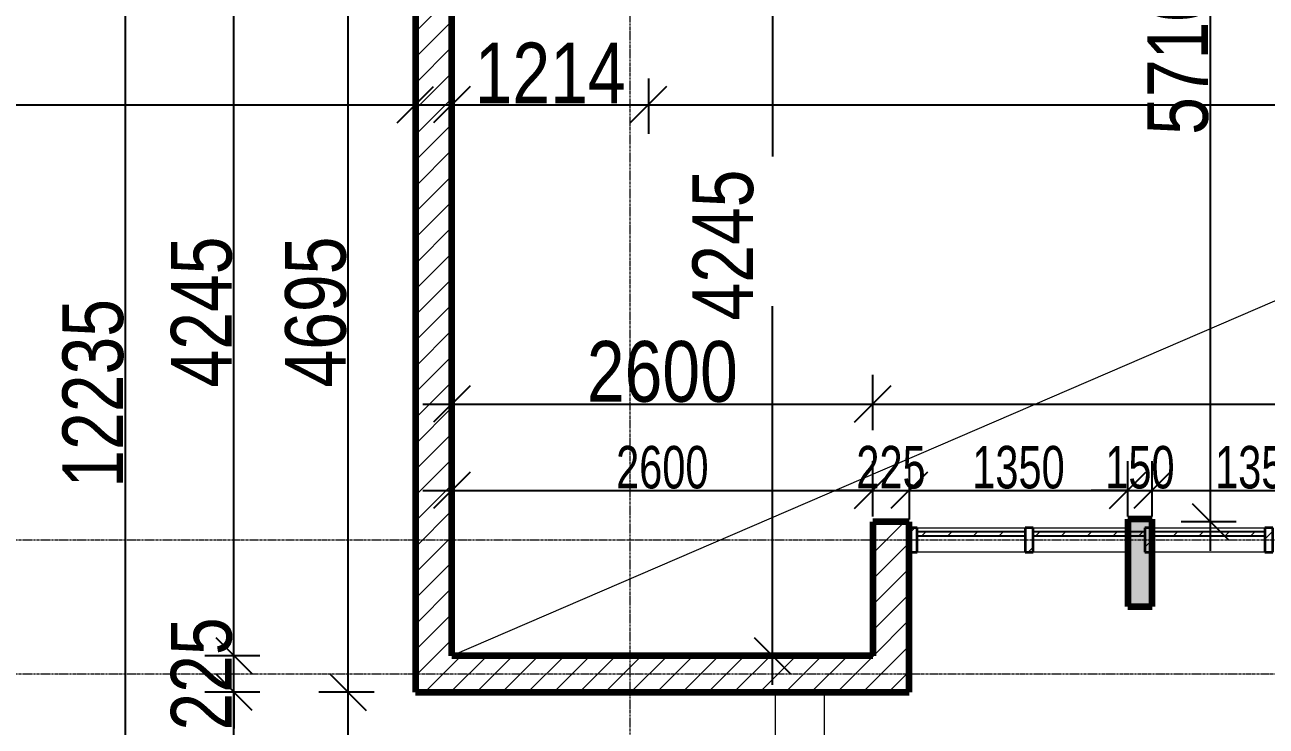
# Model space of a CAD drawing. Header units: millimetres. Extents: x -35190 to 411743, y -233114 to 23872.
# Drawn here: x 251574 to 259242, y -18617 to -14286 of the extents above; entities that cross this region are included whole.
import ezdxf

# ---------------------------------------------------------------- set-up
doc = ezdxf.new("R2010")
doc.units = ezdxf.units.MM
doc.linetypes.add('Grid Line', pattern=[22.225, 12.7, -3.175, 3.175, -3.175])
for name, color, linetype, lineweight in [('A-ANNO-DIMS', 211, 'Continuous', 9), ('A-DETL-THIN', 151, 'Continuous', 18), ('A-GLAZ-CURT', 52, 'Continuous', 18), ('A-GLAZ-CWMG', 51, 'Continuous', 18), ('A-WALL', 113, 'Continuous', 18), ('A-WALL-PATT', 111, 'Continuous', 18), ('Q-CASE', 31, 'Continuous', 18), ('S-GRID', 1, 'Continuous', 9)]:
    doc.layers.add(name, color=color, linetype=linetype, lineweight=lineweight)
doc.styles.add('Arial_3', font='arial.ttf', dxfattribs={"width": 0.8, "height": 375})
doc.styles.add('Arial_8', font='arial.ttf', dxfattribs={"width": 0.7, "height": 262.5})
doc.dimstyles.new('main_4_5mm', dxfattribs={"dimscale": 304.8, "dimtxt": 382.597275, "dimasz": 0.738189, "dimexe": 0.590551, "dimexo": 0.0625, "dimgap": 0.024606, "dimtad": 1, "dimdec": 0, "dimzin": 0, "dimdsep": 46, "dimtxsty": 'Arial_3', "dimblk1": 'OBLIQUE', "dimblk2": 'OBLIQUE', "dimsah": 1, "dimcen": 0.09, "dimdle": 0.590551, "dimazin": 0, "dimtfac": 1, "dimtdec": 4, "dimtix": 1, "dimtmove": 0, "dimatfit": 3, "dimfxl": 0.590551, "dimfxlon": 1, "dimtvp": 1, "dimtolj": 1, "dimtzin": 0, "dimarcsym": 2})
doc.dimstyles.new('main_4_5mm_1', dxfattribs={"dimscale": 304.8, "dimtxt": 382.597275, "dimasz": 0.738189, "dimexe": 0.590551, "dimexo": 0.0625, "dimgap": 0.024606, "dimtad": 1, "dimdec": 0, "dimzin": 0, "dimdsep": 46, "dimtxsty": 'Arial_3', "dimblk1": 'OBLIQUE', "dimblk2": 'OBLIQUE', "dimsah": 1, "dimcen": 0.09, "dimdle": 0.590551, "dimazin": 0, "dimtfac": 1, "dimtdec": 4, "dimtix": 1, "dimtmove": 1, "dimatfit": 3, "dimfxl": 0.590551, "dimfxlon": 1, "dimtvp": 1, "dimtolj": 1, "dimtzin": 0, "dimarcsym": 2})
doc.dimstyles.new('main_4_5mm_2', dxfattribs={"dimscale": 304.8, "dimtxt": 382.597275, "dimasz": 0.738189, "dimexe": 0.590551, "dimexo": 0.0625, "dimgap": 0.024606, "dimtad": 1, "dimdec": 0, "dimzin": 0, "dimdsep": 46, "dimtxsty": 'Arial_3', "dimblk1": 'OBLIQUE', "dimblk2": 'OBLIQUE', "dimsah": 1, "dimcen": 0.09, "dimdle": 0.590551, "dimazin": 0, "dimtfac": 1, "dimtdec": 4, "dimtix": 1, "dimtmove": 0, "dimatfit": 3, "dimfxl": 0.590551, "dimfxlon": 1, "dimtvp": 1, "dimtolj": 1, "dimtzin": 0, "dimarcsym": 2})
doc.dimstyles.new('small_3_5mm', dxfattribs={"dimscale": 304.8, "dimtxt": 267.818092, "dimasz": 0.738189, "dimexe": 0.590551, "dimexo": 0.0625, "dimgap": 0.024606, "dimtad": 1, "dimdec": 0, "dimzin": 0, "dimdsep": 46, "dimtxsty": 'Arial_8', "dimblk1": 'OBLIQUE', "dimblk2": 'OBLIQUE', "dimsah": 1, "dimcen": 0.09, "dimdle": 0.590551, "dimazin": 0, "dimtfac": 1, "dimtdec": 4, "dimtix": 1, "dimtmove": 0, "dimatfit": 3, "dimfxl": 0.590551, "dimfxlon": 1, "dimtvp": 1, "dimtolj": 1, "dimtzin": 0, "dimarcsym": 2})
pattern_1 = [(45, (247326.97, -1578.69), (-79.5495, 79.5495), [])]

# ---------------------------------------------------------------- blocks, each defined once
blk = doc.blocks.new('Casework 2 - Casework 2-644764-SECOND FLOOR')
at = {"layer": 'Q-CASE'}
for p, q in [((8884.9, -21100.3), (8884.9, -16828.3)), ((9184.9, -16828.3), (9184.9, -20800.3))]:
    blk.add_line(p, q, dxfattribs=at)
blk = doc.blocks.new('System Panel - Glazed-852040-SECOND FLOOR')
at = {"layer": 'A-GLAZ-CURT'}
h = blk.add_hatch(dxfattribs=at)
h.set_pattern_fill('FP_28', color=256, style=0, pattern_type=2)
h.set_pattern_definition([(45, (-10092.72, 15887.82), (-79.5495, 79.5495), [])])
h.paths.add_polyline_path([(332.8, 24.5), (332.8, 49.5), (-332.8, 49.5), (-332.8, 24.5)])
at = {"layer": 'A-GLAZ-CURT', "lineweight": 25}
for p, q in [((332.8, 49.5), (-332.8, 49.5)), ((-332.8, 49.5), (-332.8, 24.5)), ((-332.8, 24.5), (332.8, 24.5)), ((332.8, 24.5), (332.8, 49.5))]:
    blk.add_line(p, q, dxfattribs=at)
blk = doc.blocks.new('System Panel - Glazed-852041-SECOND FLOOR')
at = {"layer": 'A-GLAZ-CURT'}
h = blk.add_hatch(dxfattribs=at)
h.set_pattern_fill('FP_29', color=256, style=0, pattern_type=2)
h.set_pattern_definition([(45, (-10820.84, 15887.82), (-79.5495, 79.5495), [])])
h.paths.add_polyline_path([(345.3, 24.5), (345.3, 49.5), (-345.3, 49.5), (-345.3, 24.5), (-266.4, 24.5)])
at = {"layer": 'A-GLAZ-CURT', "lineweight": 25}
for p, q in [((345.3, 49.5), (-345.3, 49.5)), ((-345.3, 49.5), (-345.3, 24.5)), ((-345.3, 24.5), (345.3, 24.5)), ((345.3, 24.5), (345.3, 49.5))]:
    blk.add_line(p, q, dxfattribs=at)
blk = doc.blocks.new('System Panel - Glazed-V50-SECOND FLOOR')
at = {"layer": 'A-GLAZ-CURT'}
h = blk.add_hatch(dxfattribs=at)
h.set_pattern_fill('FP_30', color=256, style=0, pattern_type=2)
h.set_pattern_definition([(45, (-11561.47, 15887.82), (-79.5495, 79.5495), [])])
h.paths.add_polyline_path([(345.3, 24.5), (345.3, 49.5), (-345.3, 49.5), (-345.3, 24.5)])
at = {"layer": 'A-GLAZ-CURT', "lineweight": 25}
for p, q in [((345.3, 49.5), (-345.3, 49.5)), ((-345.3, 49.5), (-345.3, 24.5)), ((-345.3, 24.5), (345.3, 24.5)), ((345.3, 24.5), (345.3, 49.5))]:
    blk.add_line(p, q, dxfattribs=at)
blk = doc.blocks.new('Rectangular Mullion - 50 x 150mm-725116-SECOND FLOOR')
at = {"layer": 'A-GLAZ-CWMG'}
h = blk.add_hatch(dxfattribs=at)
h.set_pattern_fill('FP_38', color=256, style=0, pattern_type=2)
h.set_pattern_definition([(225, (9709.9, -15887.82), (79.5495, -79.5495), [])])
h.paths.add_polyline_path([(-50, 75), (-50, -75), (0, -75), (0, 75)])
at = {"layer": 'A-GLAZ-CWMG', "lineweight": 35}
for p, q in [((0, 75), (-50, 75)), ((-50, 75), (-50, -75)), ((0, -75), (0, 75)), ((-50, -75), (0, -75))]:
    blk.add_line(p, q, dxfattribs=at)
blk = doc.blocks.new('Rectangular Mullion - 50 x 150mm-725086-SECOND FLOOR')
at = {"layer": 'A-GLAZ-CWMG'}
h = blk.add_hatch(dxfattribs=at)
h.set_pattern_fill('FP_40', color=256, style=0, pattern_type=2)
h.set_pattern_definition([(315, (-10450.53, -15887.82), (79.5495, 79.5495), [])])
h.paths.add_polyline_path([(25, 75), (25, -75), (-25, -75), (-25, 75)])
at = {"layer": 'A-GLAZ-CWMG', "lineweight": 35}
for p, q in [((-25, 75), (25, 75)), ((-25, -75), (-25, 75)), ((25, 75), (25, -75)), ((25, -75), (-25, -75))]:
    blk.add_line(p, q, dxfattribs=at)
blk = doc.blocks.new('Rectangular Mullion - 50 x 150mm-V56-SECOND FLOOR')
at = {"layer": 'A-GLAZ-CWMG'}
h = blk.add_hatch(dxfattribs=at)
h.set_pattern_fill('FP_41', color=256, style=0, pattern_type=2)
h.set_pattern_definition([(315, (-11191.16, -15887.82), (79.5495, 79.5495), [])])
h.paths.add_polyline_path([(25, 75), (25, -75), (-25, -75), (-25, 75)])
at = {"layer": 'A-GLAZ-CWMG', "lineweight": 35}
for p, q in [((-25, 75), (25, 75)), ((-25, -75), (-25, 75)), ((25, 75), (25, -75)), ((25, -75), (-25, -75))]:
    blk.add_line(p, q, dxfattribs=at)
blk = doc.blocks.new('Rectangular Mullion - 50 x 150mm-V57-SECOND FLOOR')
at = {"layer": 'A-GLAZ-CWMG'}
h = blk.add_hatch(dxfattribs=at)
h.set_pattern_fill('FP_42', color=256, style=0, pattern_type=2)
h.set_pattern_definition([(315, (-11931.78, -15887.82), (79.5495, 79.5495), [])])
h.paths.add_polyline_path([(25, 75), (25, -75), (-25, -75), (-25, 75)])
at = {"layer": 'A-GLAZ-CWMG', "lineweight": 35}
for p, q in [((-25, 75), (25, 75)), ((-25, -75), (-25, 75)), ((25, 75), (25, -75)), ((25, -75), (-25, -75))]:
    blk.add_line(p, q, dxfattribs=at)
blk = doc.blocks.new('Rectangular Mullion - 50 x 150mm-852036-SECOND FLOOR')
at = {"layer": 'A-GLAZ-CWMG'}
for p, q in [((9759.9, -15812.8), (10425.5, -15812.8)), ((10425.5, -15962.8), (9759.9, -15962.8))]:
    blk.add_line(p, q, dxfattribs=at)
blk = doc.blocks.new('Rectangular Mullion - 50 x 150mm-852037-SECOND FLOOR')
at = {"layer": 'A-GLAZ-CWMG'}
for p, q in [((10475.5, -15812.8), (11059.9, -15812.8)), ((11059.9, -15962.8), (10475.5, -15962.8))]:
    blk.add_line(p, q, dxfattribs=at)
blk = doc.blocks.new('Rectangular Mullion - 50 x 150mm-V62-SECOND FLOOR')
at = {"layer": 'A-GLAZ-CWMG'}
for p, q in [((11216.2, -15812.8), (11906.8, -15812.8)), ((11906.8, -15962.8), (11216.2, -15962.8))]:
    blk.add_line(p, q, dxfattribs=at)
blk = doc.blocks.new('_Oblique')
at = {"color": 0, "linetype": 'ByBlock', "lineweight": -2}
blk.add_line((-0.5, -0.5), (0.5, 0.5), dxfattribs=at)
blk = doc.blocks.new('*D5192')
at = {"layer": 'A-ANNO-DIMS', "color": 0, "lineweight": -2, "transparency": 16777216}
for p, q in [((258896.6, -11464), (258896.6, -17534)), ((259057.5, -11644), (258716.6, -11644)), ((259057.5, -17354), (258716.6, -17354))]:
    blk.add_line(p, q, dxfattribs=at)
at = {"layer": 'Defpoints', "color": 0, "transparency": 16777216}
for p in [(259076.6, -11644), (258896.6, -17354), (259076.6, -17354)]:
    blk.add_point(p, dxfattribs=at)
at = {"layer": 'A-ANNO-DIMS', "color": 0, "lineweight": -2, "transparency": 16777216, "xscale": 224.9999999999999, "yscale": 224.9999999999999, "zscale": 224.9999999999999}
for p, rotation in [((258896.6, -11644), 90), ((258896.6, -17354), 270)]:
    blk.add_blockref('_Oblique', p, dxfattribs=dict(at, rotation=rotation))
at = {"layer": 'A-ANNO-DIMS', "color": 0, "transparency": 16777216, "insert": (258697.6, -14499), "char_height": 375, "width": 1101.88, "attachment_point": 5, "rotation": 90, "style": 'Arial_3'}
blk.add_mtext('\\A1;5710', dxfattribs=at)
blk = doc.blocks.new('*D5387')
at = {"layer": 'A-ANNO-DIMS', "color": 0, "lineweight": -2, "transparency": 16777216}
for p, q in [((254211.9, -14617.9), (254211.9, -14958.8)), ((255425.9, -14617.9), (255425.9, -14958.8)), ((254031.9, -14778.8), (255605.9, -14778.8))]:
    blk.add_line(p, q, dxfattribs=at)
at = {"layer": 'Defpoints', "color": 0, "transparency": 16777216}
for p in [(254211.9, -14598.8), (255425.9, -14598.8), (255425.9, -14778.8)]:
    blk.add_point(p, dxfattribs=at)
at = {"layer": 'A-ANNO-DIMS', "color": 0, "lineweight": -2, "transparency": 16777216, "xscale": 224.9999999999999, "yscale": 224.9999999999999, "zscale": 224.9999999999999, "rotation": 180}
blk.add_blockref('_Oblique', (254211.9, -14778.8), dxfattribs=at)
at = {"layer": 'A-ANNO-DIMS', "color": 0, "lineweight": -2, "transparency": 16777216, "xscale": 224.9999999999999, "yscale": 224.9999999999999, "zscale": 224.9999999999999}
blk.add_blockref('_Oblique', (255425.9, -14778.8), dxfattribs=at)
at = {"layer": 'A-ANNO-DIMS', "color": 0, "transparency": 16777216, "insert": (254818.9, -14583.1), "char_height": 375, "width": 1101.88, "attachment_point": 5, "style": 'Arial_3'}
blk.add_mtext('\\A1;1214', dxfattribs=at)
blk = doc.blocks.new('*D5388')
at = {"layer": 'A-ANNO-DIMS', "color": 0, "lineweight": -2, "transparency": 16777216}
for p, q in [((255425.9, -14617.9), (255425.9, -14958.8)), ((269375.9, -14617.9), (269375.9, -14958.8)), ((255245.9, -14778.8), (269555.9, -14778.8))]:
    blk.add_line(p, q, dxfattribs=at)
at = {"layer": 'Defpoints', "color": 0, "transparency": 16777216}
for p in [(255425.9, -14598.8), (269375.9, -14598.8), (269375.9, -14778.8)]:
    blk.add_point(p, dxfattribs=at)
at = {"layer": 'A-ANNO-DIMS', "color": 0, "lineweight": -2, "transparency": 16777216, "xscale": 224.9999999999999, "yscale": 224.9999999999999, "zscale": 224.9999999999999, "rotation": 180}
blk.add_blockref('_Oblique', (255425.9, -14778.8), dxfattribs=at)
at = {"layer": 'A-ANNO-DIMS', "color": 0, "lineweight": -2, "transparency": 16777216, "xscale": 224.9999999999999, "yscale": 224.9999999999999, "zscale": 224.9999999999999}
blk.add_blockref('_Oblique', (269375.9, -14778.8), dxfattribs=at)
at = {"layer": 'A-ANNO-DIMS', "color": 0, "transparency": 16777216, "insert": (262400.9, -14579.7), "char_height": 375, "width": 1377.35, "attachment_point": 5, "style": 'Arial_3'}
blk.add_mtext('\\A1;13950', dxfattribs=at)
blk = doc.blocks.new('*D5491')
at = {"layer": 'A-ANNO-DIMS', "color": 0, "lineweight": -2, "transparency": 16777216}
for p, q in [((256192, -13757), (256192, -15098.3)), ((256031.1, -13937), (256372, -13937)), ((256192, -18362), (256192, -16023.5)), ((256353, -18182), (256012, -18182))]:
    blk.add_line(p, q, dxfattribs=at)
at = {"layer": 'Defpoints', "color": 0, "transparency": 16777216}
for p in [(256012, -13937), (256192, -18182), (256372, -18182)]:
    blk.add_point(p, dxfattribs=at)
at = {"layer": 'A-ANNO-DIMS', "color": 0, "lineweight": -2, "transparency": 16777216, "xscale": 224.9999999999999, "yscale": 224.9999999999999, "zscale": 224.9999999999999}
for p, rotation in [((256192, -13937), 90), ((256192, -18182), 270)]:
    blk.add_blockref('_Oblique', p, dxfattribs=dict(at, rotation=rotation))
at = {"layer": 'A-ANNO-DIMS', "color": 0, "transparency": 16777216, "insert": (255697.7, -16111.8), "char_height": 375, "width": 1101.88, "attachment_point": 1, "rotation": 90, "line_spacing_factor": 0.941778, "style": 'Arial_3'}
blk.add_mtext('\\A1;4245', dxfattribs=at)
blk = doc.blocks.new('*D5492')
at = {"layer": 'A-ANNO-DIMS', "color": 0, "lineweight": -2, "transparency": 16777216}
for p, q in [((254211.9, -16466.6), (254211.9, -16807.5)), ((256811.9, -16788.5), (256811.9, -16447.5)), ((254031.9, -16627.5), (256991.9, -16627.5))]:
    blk.add_line(p, q, dxfattribs=at)
at = {"layer": 'Defpoints', "color": 0, "transparency": 16777216}
for p in [(254211.9, -16447.5), (256811.9, -16627.5), (256811.9, -16807.5)]:
    blk.add_point(p, dxfattribs=at)
at = {"layer": 'A-ANNO-DIMS', "color": 0, "lineweight": -2, "transparency": 16777216, "xscale": 224.9999999999999, "yscale": 224.9999999999999, "zscale": 224.9999999999999, "rotation": 180}
blk.add_blockref('_Oblique', (254211.9, -16627.5), dxfattribs=at)
at = {"layer": 'A-ANNO-DIMS', "color": 0, "lineweight": -2, "transparency": 16777216, "xscale": 224.9999999999999, "yscale": 224.9999999999999, "zscale": 224.9999999999999}
blk.add_blockref('_Oblique', (256811.9, -16627.5), dxfattribs=at)
at = {"layer": 'A-ANNO-DIMS', "color": 0, "transparency": 16777216, "insert": (255511.9, -16428.6), "char_height": 375, "width": 1101.88, "attachment_point": 5, "style": 'Arial_3'}
blk.add_mtext('\\A1;2600', dxfattribs=at)
blk = doc.blocks.new('*D5493')
at = {"layer": 'A-ANNO-DIMS', "color": 0, "lineweight": -2, "transparency": 16777216}
for p, q in [((256811.9, -16788.5), (256811.9, -16447.5)), ((269375.9, -16466.6), (269375.9, -16807.5)), ((256631.9, -16627.5), (269555.9, -16627.5))]:
    blk.add_line(p, q, dxfattribs=at)
at = {"layer": 'Defpoints', "color": 0, "transparency": 16777216}
for p in [(269375.9, -16447.5), (269375.9, -16627.5), (256811.9, -16807.5)]:
    blk.add_point(p, dxfattribs=at)
at = {"layer": 'A-ANNO-DIMS', "color": 0, "lineweight": -2, "transparency": 16777216, "xscale": 224.9999999999999, "yscale": 224.9999999999999, "zscale": 224.9999999999999, "rotation": 180}
blk.add_blockref('_Oblique', (256811.9, -16627.5), dxfattribs=at)
at = {"layer": 'A-ANNO-DIMS', "color": 0, "lineweight": -2, "transparency": 16777216, "xscale": 224.9999999999999, "yscale": 224.9999999999999, "zscale": 224.9999999999999}
blk.add_blockref('_Oblique', (269375.9, -16627.5), dxfattribs=at)
at = {"layer": 'A-ANNO-DIMS', "color": 0, "transparency": 16777216, "insert": (263093.9, -16428.6), "char_height": 375, "width": 1377.35, "attachment_point": 5, "style": 'Arial_3'}
blk.add_mtext('\\A1;12564', dxfattribs=at)
blk = doc.blocks.new('*D5502')
at = {"layer": 'A-ANNO-DIMS', "color": 0, "lineweight": -2, "transparency": 16777216}
for p, q in [((254211.9, -16999.9), (254211.9, -17340.9)), ((256811.9, -17321.8), (256811.9, -16980.9)), ((254031.9, -17160.9), (256991.9, -17160.9))]:
    blk.add_line(p, q, dxfattribs=at)
at = {"layer": 'Defpoints', "color": 0, "transparency": 16777216}
for p in [(254211.9, -16980.9), (256811.9, -17160.9), (256811.9, -17340.9)]:
    blk.add_point(p, dxfattribs=at)
at = {"layer": 'A-ANNO-DIMS', "color": 0, "lineweight": -2, "transparency": 16777216, "xscale": 224.9999999999999, "yscale": 224.9999999999999, "zscale": 224.9999999999999, "rotation": 180}
blk.add_blockref('_Oblique', (254211.9, -17160.9), dxfattribs=at)
at = {"layer": 'A-ANNO-DIMS', "color": 0, "lineweight": -2, "transparency": 16777216, "xscale": 224.9999999999999, "yscale": 224.9999999999999, "zscale": 224.9999999999999}
blk.add_blockref('_Oblique', (256811.9, -17160.9), dxfattribs=at)
at = {"layer": 'A-ANNO-DIMS', "color": 0, "transparency": 16777216, "insert": (255511.9, -17019.4), "char_height": 262.5, "width": 672.429, "attachment_point": 5, "style": 'Arial_8'}
blk.add_mtext('\\A1;2600', dxfattribs=at)
blk = doc.blocks.new('*D5503')
at = {"layer": 'A-ANNO-DIMS', "color": 0, "lineweight": -2, "transparency": 16777216}
for p, q in [((256811.9, -17321.8), (256811.9, -16980.9)), ((257036.9, -16999.9), (257036.9, -17340.9)), ((256811.9, -17160.9), (256586.9, -17160.9)), ((256811.9, -17160.9), (257036.9, -17160.9)), ((257036.9, -17160.9), (257261.9, -17160.9))]:
    blk.add_line(p, q, dxfattribs=at)
at = {"layer": 'Defpoints', "color": 0, "transparency": 16777216}
for p in [(257036.9, -16980.9), (257036.9, -17160.9), (256811.9, -17340.9)]:
    blk.add_point(p, dxfattribs=at)
at = {"layer": 'A-ANNO-DIMS', "color": 0, "lineweight": -2, "transparency": 16777216, "xscale": 224.9999999999999, "yscale": 224.9999999999999, "zscale": 224.9999999999999}
blk.add_blockref('_Oblique', (256811.9, -17160.9), dxfattribs=at)
at = {"layer": 'A-ANNO-DIMS', "color": 0, "lineweight": -2, "transparency": 16777216, "xscale": 224.9999999999999, "yscale": 224.9999999999999, "zscale": 224.9999999999999, "rotation": 180}
blk.add_blockref('_Oblique', (257036.9, -17160.9), dxfattribs=at)
at = {"layer": 'A-ANNO-DIMS', "color": 0, "transparency": 16777216, "insert": (256924.4, -17019.4), "char_height": 262.5, "width": 504.322, "attachment_point": 5, "style": 'Arial_8'}
blk.add_mtext('\\A1;225', dxfattribs=at)
blk = doc.blocks.new('*D5504')
at = {"layer": 'A-ANNO-DIMS', "color": 0, "lineweight": -2, "transparency": 16777216}
for p, q in [((257036.9, -16999.9), (257036.9, -17340.9)), ((258386.9, -17321.8), (258386.9, -16980.9)), ((256856.9, -17160.9), (258566.9, -17160.9))]:
    blk.add_line(p, q, dxfattribs=at)
at = {"layer": 'Defpoints', "color": 0, "transparency": 16777216}
for p in [(257036.9, -16980.9), (258386.9, -17160.9), (258386.9, -17340.9)]:
    blk.add_point(p, dxfattribs=at)
at = {"layer": 'A-ANNO-DIMS', "color": 0, "lineweight": -2, "transparency": 16777216, "xscale": 224.9999999999999, "yscale": 224.9999999999999, "zscale": 224.9999999999999, "rotation": 180}
blk.add_blockref('_Oblique', (257036.9, -17160.9), dxfattribs=at)
at = {"layer": 'A-ANNO-DIMS', "color": 0, "lineweight": -2, "transparency": 16777216, "xscale": 224.9999999999999, "yscale": 224.9999999999999, "zscale": 224.9999999999999}
blk.add_blockref('_Oblique', (258386.9, -17160.9), dxfattribs=at)
at = {"layer": 'A-ANNO-DIMS', "color": 0, "transparency": 16777216, "insert": (257711.9, -17019.3), "char_height": 262.5, "width": 672.429, "attachment_point": 5, "style": 'Arial_8'}
blk.add_mtext('\\A1;1350', dxfattribs=at)
blk = doc.blocks.new('*D5505')
at = {"layer": 'A-ANNO-DIMS', "color": 0, "lineweight": -2, "transparency": 16777216}
for p, q in [((258386.9, -17321.8), (258386.9, -16980.9)), ((258536.9, -17321.8), (258536.9, -16980.9)), ((258386.9, -17160.9), (258161.9, -17160.9)), ((258386.9, -17160.9), (258536.9, -17160.9)), ((258536.9, -17160.9), (258761.9, -17160.9))]:
    blk.add_line(p, q, dxfattribs=at)
at = {"layer": 'Defpoints', "color": 0, "transparency": 16777216}
for p in [(258536.9, -17160.9), (258386.9, -17340.9), (258536.9, -17340.9)]:
    blk.add_point(p, dxfattribs=at)
at = {"layer": 'A-ANNO-DIMS', "color": 0, "lineweight": -2, "transparency": 16777216, "xscale": 224.9999999999999, "yscale": 224.9999999999999, "zscale": 224.9999999999999}
blk.add_blockref('_Oblique', (258386.9, -17160.9), dxfattribs=at)
at = {"layer": 'A-ANNO-DIMS', "color": 0, "lineweight": -2, "transparency": 16777216, "xscale": 224.9999999999999, "yscale": 224.9999999999999, "zscale": 224.9999999999999, "rotation": 180}
blk.add_blockref('_Oblique', (258536.9, -17160.9), dxfattribs=at)
at = {"layer": 'A-ANNO-DIMS', "color": 0, "transparency": 16777216, "insert": (258461.9, -17019.4), "char_height": 262.5, "width": 504.322, "attachment_point": 5, "style": 'Arial_8'}
blk.add_mtext('\\A1;150', dxfattribs=at)
blk = doc.blocks.new('*D5506')
at = {"layer": 'A-ANNO-DIMS', "color": 0, "lineweight": -2, "transparency": 16777216}
for p, q in [((258536.9, -17321.8), (258536.9, -16980.9)), ((259886.9, -17321.8), (259886.9, -16980.9)), ((258356.9, -17160.9), (260066.9, -17160.9))]:
    blk.add_line(p, q, dxfattribs=at)
at = {"layer": 'Defpoints', "color": 0, "transparency": 16777216}
for p in [(259886.9, -17160.9), (258536.9, -17340.9), (259886.9, -17340.9)]:
    blk.add_point(p, dxfattribs=at)
at = {"layer": 'A-ANNO-DIMS', "color": 0, "lineweight": -2, "transparency": 16777216, "xscale": 224.9999999999999, "yscale": 224.9999999999999, "zscale": 224.9999999999999, "rotation": 180}
blk.add_blockref('_Oblique', (258536.9, -17160.9), dxfattribs=at)
at = {"layer": 'A-ANNO-DIMS', "color": 0, "lineweight": -2, "transparency": 16777216, "xscale": 224.9999999999999, "yscale": 224.9999999999999, "zscale": 224.9999999999999}
blk.add_blockref('_Oblique', (259886.9, -17160.9), dxfattribs=at)
at = {"layer": 'A-ANNO-DIMS', "color": 0, "transparency": 16777216, "insert": (259211.9, -17019.3), "char_height": 262.5, "width": 672.429, "attachment_point": 5, "style": 'Arial_8'}
blk.add_mtext('\\A1;1350', dxfattribs=at)
blk = doc.blocks.new('*D5251')
at = {"layer": 'A-ANNO-DIMS', "color": 0, "lineweight": -2, "transparency": 16777216}
for p, q in [((235600.9, -14617.9), (235600.9, -14958.8)), ((253986.9, -14617.9), (253986.9, -14958.8)), ((235420.9, -14778.8), (254166.9, -14778.8))]:
    blk.add_line(p, q, dxfattribs=at)
at = {"layer": 'Defpoints', "color": 0, "transparency": 16777216}
for p in [(235600.9, -14598.8), (253986.9, -14598.8), (253986.9, -14778.8)]:
    blk.add_point(p, dxfattribs=at)
at = {"layer": 'A-ANNO-DIMS', "color": 0, "lineweight": -2, "transparency": 16777216, "xscale": 224.9999999999999, "yscale": 224.9999999999999, "zscale": 224.9999999999999, "rotation": 180}
blk.add_blockref('_Oblique', (235600.9, -14778.8), dxfattribs=at)
at = {"layer": 'A-ANNO-DIMS', "color": 0, "lineweight": -2, "transparency": 16777216, "xscale": 224.9999999999999, "yscale": 224.9999999999999, "zscale": 224.9999999999999}
blk.add_blockref('_Oblique', (253986.9, -14778.8), dxfattribs=at)
at = {"layer": 'A-ANNO-DIMS', "color": 0, "transparency": 16777216, "insert": (244793.9, -14579.7), "char_height": 375, "width": 1377.35, "attachment_point": 5, "style": 'Arial_3'}
blk.add_mtext('\\A1;18386', dxfattribs=at)
blk = doc.blocks.new('*D5310')
at = {"layer": 'A-ANNO-DIMS', "color": 0, "lineweight": -2, "transparency": 16777216}
for p, q in [((253570.7, -22859), (253570.7, -18227)), ((253731.7, -18407), (253390.7, -18407)), ((253731.7, -22679), (253390.7, -22679))]:
    blk.add_line(p, q, dxfattribs=at)
at = {"layer": 'Defpoints', "color": 0, "transparency": 16777216}
for p in [(253570.7, -18407), (253750.7, -18407), (253750.7, -22679)]:
    blk.add_point(p, dxfattribs=at)
at = {"layer": 'A-ANNO-DIMS', "color": 0, "lineweight": -2, "transparency": 16777216, "xscale": 224.9999999999999, "yscale": 224.9999999999999, "zscale": 224.9999999999999}
for p, rotation in [((253570.7, -18407), 90), ((253570.7, -22679), 270)]:
    blk.add_blockref('_Oblique', p, dxfattribs=dict(at, rotation=rotation))
at = {"layer": 'A-ANNO-DIMS', "color": 0, "transparency": 16777216, "insert": (253375, -20543), "char_height": 375, "width": 1101.88, "attachment_point": 5, "rotation": 90, "style": 'Arial_3'}
blk.add_mtext('\\A1;4272', dxfattribs=at)
blk = doc.blocks.new('*D5311')
at = {"layer": 'A-ANNO-DIMS', "color": 0, "lineweight": -2, "transparency": 16777216}
for p, q in [((253570.7, -18587), (253570.7, -13532)), ((253731.7, -13712), (253390.7, -13712)), ((253731.7, -18407), (253390.7, -18407))]:
    blk.add_line(p, q, dxfattribs=at)
at = {"layer": 'Defpoints', "color": 0, "transparency": 16777216}
for p in [(253570.7, -13712), (253750.7, -13712), (253750.7, -18407)]:
    blk.add_point(p, dxfattribs=at)
at = {"layer": 'A-ANNO-DIMS', "color": 0, "lineweight": -2, "transparency": 16777216, "xscale": 224.9999999999999, "yscale": 224.9999999999999, "zscale": 224.9999999999999}
for p, rotation in [((253570.7, -13712), 90), ((253570.7, -18407), 270)]:
    blk.add_blockref('_Oblique', p, dxfattribs=dict(at, rotation=rotation))
at = {"layer": 'A-ANNO-DIMS', "color": 0, "transparency": 16777216, "insert": (253371.8, -16059.5), "char_height": 375, "width": 1101.88, "attachment_point": 5, "rotation": 90, "style": 'Arial_3'}
blk.add_mtext('\\A1;4695', dxfattribs=at)
blk = doc.blocks.new('*D5315')
at = {"layer": 'A-ANNO-DIMS', "color": 0, "lineweight": -2, "transparency": 16777216}
for p, q in [((252865.4, -22559), (252865.4, -18227)), ((253026.3, -18407), (252685.4, -18407)), ((253026.3, -22379), (252685.4, -22379))]:
    blk.add_line(p, q, dxfattribs=at)
at = {"layer": 'Defpoints', "color": 0, "transparency": 16777216}
for p in [(252865.4, -18407), (253045.4, -18407), (253045.4, -22379)]:
    blk.add_point(p, dxfattribs=at)
at = {"layer": 'A-ANNO-DIMS', "color": 0, "lineweight": -2, "transparency": 16777216, "xscale": 224.9999999999999, "yscale": 224.9999999999999, "zscale": 224.9999999999999}
for p, rotation in [((252865.4, -18407), 90), ((252865.4, -22379), 270)]:
    blk.add_blockref('_Oblique', p, dxfattribs=dict(at, rotation=rotation))
at = {"layer": 'A-ANNO-DIMS', "color": 0, "transparency": 16777216, "insert": (252666.3, -20393), "char_height": 375, "width": 1101.88, "attachment_point": 5, "rotation": 90, "style": 'Arial_3'}
blk.add_mtext('\\A1;3972', dxfattribs=at)
blk = doc.blocks.new('*D5316')
at = {"layer": 'A-ANNO-DIMS', "color": 0, "lineweight": -2, "transparency": 16777216}
for p, q in [((252865.4, -18182), (252865.4, -17957)), ((253026.3, -18182), (252685.4, -18182)), ((252865.4, -18407), (252865.4, -18182)), ((253026.3, -18407), (252685.4, -18407)), ((252865.4, -18407), (252865.4, -18632))]:
    blk.add_line(p, q, dxfattribs=at)
at = {"layer": 'Defpoints', "color": 0, "transparency": 16777216}
for p in [(252865.4, -18182), (253045.4, -18182), (253045.4, -18407)]:
    blk.add_point(p, dxfattribs=at)
at = {"layer": 'A-ANNO-DIMS', "color": 0, "lineweight": -2, "transparency": 16777216, "xscale": 224.9999999999999, "yscale": 224.9999999999999, "zscale": 224.9999999999999}
for p, rotation in [((252865.4, -18182), 270), ((252865.4, -18407), 90)]:
    blk.add_blockref('_Oblique', p, dxfattribs=dict(at, rotation=rotation))
at = {"layer": 'A-ANNO-DIMS', "color": 0, "transparency": 16777216, "insert": (252666.4, -18294.5), "char_height": 375, "width": 826.41, "attachment_point": 5, "rotation": 90, "style": 'Arial_3'}
blk.add_mtext('\\A1;225', dxfattribs=at)
blk = doc.blocks.new('*D5317')
at = {"layer": 'A-ANNO-DIMS', "color": 0, "lineweight": -2, "transparency": 16777216}
for p, q in [((252865.4, -18362), (252865.4, -13757)), ((253026.3, -13937), (252685.4, -13937)), ((253026.3, -18182), (252685.4, -18182))]:
    blk.add_line(p, q, dxfattribs=at)
at = {"layer": 'Defpoints', "color": 0, "transparency": 16777216}
for p in [(252865.4, -13937), (253045.4, -13937), (253045.4, -18182)]:
    blk.add_point(p, dxfattribs=at)
at = {"layer": 'A-ANNO-DIMS', "color": 0, "lineweight": -2, "transparency": 16777216, "xscale": 224.9999999999999, "yscale": 224.9999999999999, "zscale": 224.9999999999999}
for p, rotation in [((252865.4, -13937), 90), ((252865.4, -18182), 270)]:
    blk.add_blockref('_Oblique', p, dxfattribs=dict(at, rotation=rotation))
at = {"layer": 'A-ANNO-DIMS', "color": 0, "transparency": 16777216, "insert": (252666.4, -16059.5), "char_height": 375, "width": 1101.88, "attachment_point": 5, "rotation": 90, "style": 'Arial_3'}
blk.add_mtext('\\A1;4245', dxfattribs=at)
blk = doc.blocks.new('*D5320')
at = {"layer": 'A-ANNO-DIMS', "color": 0, "lineweight": -2, "transparency": 16777216}
for p, q in [((252195.4, -22859), (252195.4, -10264)), ((252034.4, -10444), (252375.4, -10444)), ((252356.3, -22679), (252015.4, -22679))]:
    blk.add_line(p, q, dxfattribs=at)
at = {"layer": 'Defpoints', "color": 0, "transparency": 16777216}
for p in [(252015.4, -10444), (252195.4, -10444), (252375.4, -22679)]:
    blk.add_point(p, dxfattribs=at)
at = {"layer": 'A-ANNO-DIMS', "color": 0, "lineweight": -2, "transparency": 16777216, "xscale": 224.9999999999999, "yscale": 224.9999999999999, "zscale": 224.9999999999999}
for p, rotation in [((252195.4, -10444), 90), ((252195.4, -22679), 270)]:
    blk.add_blockref('_Oblique', p, dxfattribs=dict(at, rotation=rotation))
at = {"layer": 'A-ANNO-DIMS', "color": 0, "transparency": 16777216, "insert": (251996.3, -16561.5), "char_height": 375, "width": 1377.35, "attachment_point": 5, "rotation": 90, "style": 'Arial_3'}
blk.add_mtext('\\A1;12235', dxfattribs=at)

msp = doc.modelspace()

# ---------------------------------------------------------------- hatches: boundary and pattern name
at = {"layer": 'A-WALL-PATT'}
h = msp.add_hatch(dxfattribs=at)
h.set_pattern_fill('FP_1', color=256, style=0, pattern_type=2)
h.set_pattern_definition(pattern_1)
h.paths.add_polyline_path([(254211.9, -18182), (254211.9, -13712), (253986.9, -13712), (253986.9, -18182)])
h = msp.add_hatch(dxfattribs=at)
h.set_pattern_fill('FP_1', color=256, style=0, pattern_type=2)
h.set_pattern_definition(pattern_1)
h.paths.add_polyline_path([(256811.9, -17579), (257036.9, -17579), (257036.9, -17354), (256811.9, -17354)])
h.paths.add_polyline_path([(269600.9, -17579), (269600.9, -17354), (268886.9, -17354), (268886.9, -17579)])
msp.add_hatch(color=1, dxfattribs=at).paths.add_polyline_path([(258536.9, -17878.6), (258536.9, -17338.6), (258386.9, -17338.6), (258386.9, -17878.6)])
h = msp.add_hatch(dxfattribs=at)
h.set_pattern_fill('FP_1', color=256, style=0, pattern_type=2)
h.set_pattern_definition(pattern_1)
h.paths.add_polyline_path([(257036.9, -18407), (257036.9, -17579), (256811.9, -17579), (256811.9, -18407)])
h = msp.add_hatch(dxfattribs=at)
h.set_pattern_fill('FP_1', color=256, style=0, pattern_type=2)
h.set_pattern_definition(pattern_1)
h.paths.add_polyline_path([(253986.9, -18407), (256811.9, -18407), (256811.9, -18182), (253986.9, -18182), (253986.9, -18394)])

# ---------------------------------------------------------------- linework, layer by layer
at = {"layer": 'A-DETL-THIN'}
msp.add_line((269375.9, -11644), (254211.9, -18182), dxfattribs=at)
at = {"layer": 'A-WALL', "lineweight": 140}
for p, q in [((253986.9, -13712), (253986.9, -18407)), ((254211.9, -18182), (254211.9, -13937)), ((257036.9, -17354), (256811.9, -17354)), ((256811.9, -17354), (256811.9, -18182)), ((257036.9, -18407), (257036.9, -17354)), ((258386.9, -17338.6), (258386.9, -17878.6)), ((258536.9, -17338.6), (258386.9, -17338.6)), ((258536.9, -17878.6), (258536.9, -17338.6)), ((258386.9, -17878.6), (258536.9, -17878.6)), ((256811.9, -18182), (254211.9, -18182)), ((253986.9, -18407), (257036.9, -18407))]:
    msp.add_line(p, q, dxfattribs=at)
at = {"layer": 'S-GRID', "linetype": 'Grid Line'}
for p, q in [((255313.4, -24980.3), (255313.4, 17292.4)), ((231291.7, -17466.5), (294398.4, -17466.5)), ((231291.7, -18294.5), (294398.4, -18294.5))]:
    msp.add_line(p, q, dxfattribs=at)

# ---------------------------------------------------------------- block references
at = {"layer": 'A-GLAZ-CURT'}
for name, p in [('System Panel - Glazed-852040-SECOND FLOOR', (257419.7, -17466.5)), ('System Panel - Glazed-852041-SECOND FLOOR', (258147.8, -17466.5)), ('System Panel - Glazed-V50-SECOND FLOOR', (258888.4, -17466.5))]:
    msp.add_blockref(name, p, dxfattribs=at)
at = {"layer": 'A-GLAZ-CWMG', "rotation": 180}
msp.add_blockref('Rectangular Mullion - 50 x 150mm-725116-SECOND FLOOR', (257036.9, -17466.5), dxfattribs=at)
at = {"layer": 'A-GLAZ-CWMG'}
for name in ['Rectangular Mullion - 50 x 150mm-852036-SECOND FLOOR', 'Rectangular Mullion - 50 x 150mm-852037-SECOND FLOOR', 'Rectangular Mullion - 50 x 150mm-V62-SECOND FLOOR']:
    msp.add_blockref(name, (247327, -1578.7), dxfattribs=at)
at = {"layer": 'A-GLAZ-CWMG', "extrusion": (0, 0, -1), "rotation": 180}
for name, p in [('Rectangular Mullion - 50 x 150mm-725086-SECOND FLOOR', (-257777.5, -17466.5)), ('Rectangular Mullion - 50 x 150mm-V56-SECOND FLOOR', (-258518.1, -17466.5)), ('Rectangular Mullion - 50 x 150mm-V57-SECOND FLOOR', (-259258.8, -17466.5))]:
    msp.add_blockref(name, p, dxfattribs=at)
at = {"layer": 'Q-CASE'}
msp.add_blockref('Casework 2 - Casework 2-644764-SECOND FLOOR', (247327, -1578.7), dxfattribs=at)

# ---------------------------------------------------------------- dimensions: what is measured, and where the dimension line sits
at = {"layer": 'A-ANNO-DIMS'}
for base, p1, p2, dimstyle, override, picture, middle in [((252195.4, -10444), (252375.4, -22679), (252015.4, -10444), 'main_4_5mm_2', {"dimpost": '<>', "dimfxl": 12240.295135}, '*D5320', (251996.3, -16561.5)), ((258896.6, -17354), (259076.6, -11644), (259076.6, -17354), 'main_4_5mm', {"dimpost": '<>', "dimfxl": 5710}, '*D5192', (258697.6, -14499)), ((253570.7, -13712), (253750.7, -18407), (253750.7, -13712), 'main_4_5mm_2', {"dimpost": '<>', "dimfxl": 4695}, '*D5311', (253371.8, -16059.5)), ((252865.4, -13937), (253045.4, -18182), (253045.4, -13937), 'main_4_5mm_2', {"dimpost": '<>', "dimfxl": 4245}, '*D5317', (252666.4, -16059.5)), ((252865.4, -18182), (253045.4, -18407), (253045.4, -18182), 'main_4_5mm_2', {"dimpost": '<>', "dimfxl": 225}, '*D5316', (252666.4, -18294.5)), ((252865.4, -18407), (253045.4, -22379), (253045.4, -18407), 'main_4_5mm_2', {"dimpost": '<>', "dimfxl": 3972}, '*D5315', (252666.3, -20393)), ((253570.7, -18407), (253750.7, -22679), (253750.7, -18407), 'main_4_5mm_2', {"dimpost": '<>', "dimfxl": 4272}, '*D5310', (253375, -20543))]:
    dim = msp.add_linear_dim(base=base, p1=p1, p2=p2, angle=90, dimstyle=dimstyle, override=override, dxfattribs=at)
    dim.commit()
    dim.dimension.update_dxf_attribs({"geometry": picture, "text_midpoint": middle})
dim = msp.add_linear_dim(base=(256192, -18182), p1=(256012, -13937), p2=(256372, -18182), angle=90, dimstyle='main_4_5mm_1', override={"dimpost": '<>', "dimfxl": 4260.237669}, dxfattribs=at)
dim.commit()
dim.dimension.update_dxf_attribs({"geometry": '*D5491', "text_midpoint": (255947.7, -15560.9), "dimtype": 160, "text_rotation": 90})
for base, p1, p2, dimstyle, override, picture, middle in [((253986.9, -14778.8), (235600.9, -14598.8), (253986.9, -14598.8), 'main_4_5mm', {"dimpost": '<>', "dimfxl": 18386}, '*D5251', (244793.9, -14579.7)), ((255425.9, -14778.8), (254211.9, -14598.8), (255425.9, -14598.8), 'main_4_5mm', {"dimpost": '<>', "dimfxl": 1214}, '*D5387', (254818.9, -14583.1)), ((269375.9, -14778.8), (255425.9, -14598.8), (269375.9, -14598.8), 'main_4_5mm', {"dimpost": '<>', "dimfxl": 13950}, '*D5388', (262400.9, -14579.7)), ((256811.9, -16627.5), (254211.9, -16447.5), (256811.9, -16807.5), 'main_4_5mm', {"dimpost": '<>', "dimfxl": 2624.804755}, '*D5492', (255511.9, -16428.6)), ((269375.9, -16627.5), (256811.9, -16807.5), (269375.9, -16447.5), 'main_4_5mm', {"dimpost": '<>', "dimfxl": 12569.156535}, '*D5493', (263093.9, -16428.6)), ((256811.9, -17160.9), (254211.9, -16980.9), (256811.9, -17340.9), 'small_3_5mm', {"dimpost": '<>', "dimfxl": 2624.804755}, '*D5502', (255511.9, -17019.4)), ((257036.9, -17160.9), (256811.9, -17340.9), (257036.9, -16980.9), 'small_3_5mm', {"dimpost": '<>', "dimfxl": 424.529151}, '*D5503', (256924.4, -17019.4)), ((258386.9, -17160.9), (257036.9, -16980.9), (258386.9, -17340.9), 'small_3_5mm', {"dimpost": '<>', "dimfxl": 1397.175723}, '*D5504', (257711.9, -17019.3)), ((258536.9, -17160.9), (258386.9, -17340.9), (258536.9, -17340.9), 'small_3_5mm', {"dimpost": '<>', "dimfxl": 150}, '*D5505', (258461.9, -17019.4)), ((259886.9, -17160.9), (258536.9, -17340.9), (259886.9, -17340.9), 'small_3_5mm', {"dimpost": '<>', "dimfxl": 1350}, '*D5506', (259211.9, -17019.3))]:
    dim = msp.add_linear_dim(base=base, p1=p1, p2=p2, dimstyle=dimstyle, override=override, dxfattribs=at)
    dim.commit()
    dim.dimension.update_dxf_attribs({"geometry": picture, "text_midpoint": middle})

doc.saveas('drawing.dxf')
